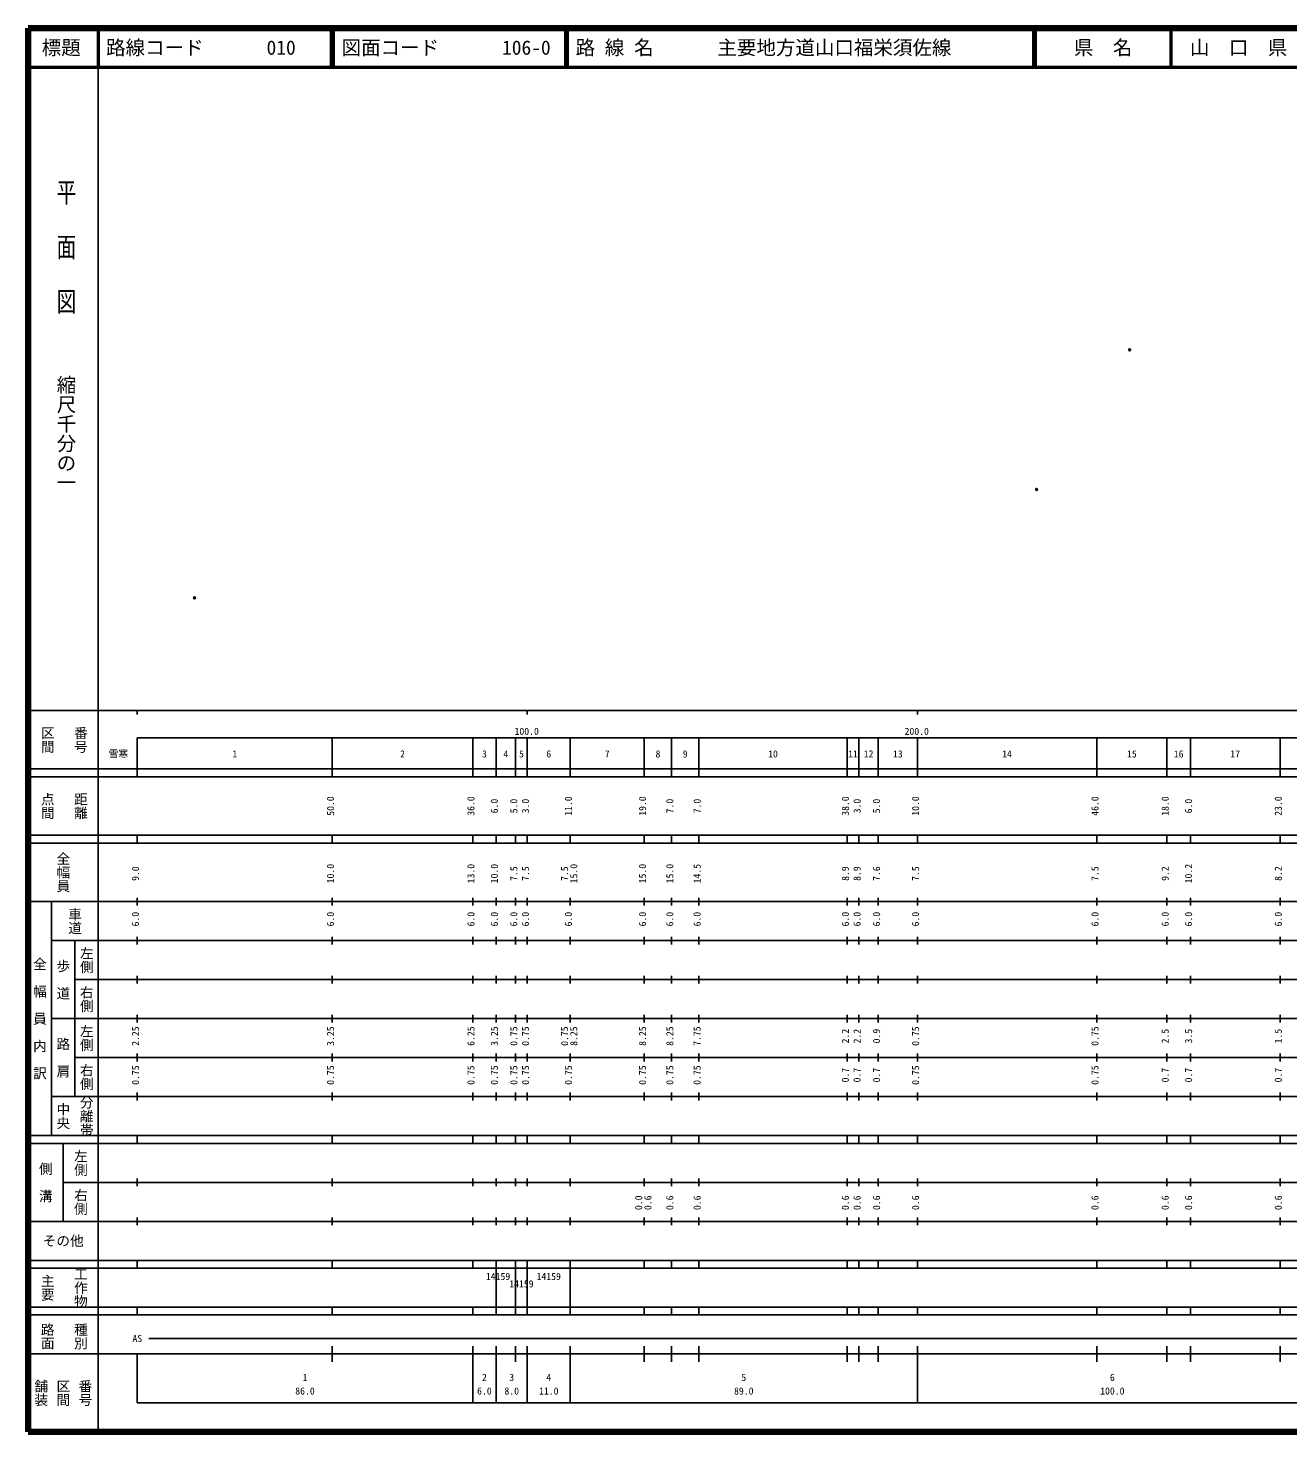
# Model space of a CAD drawing. Units: millimetres on the paper. Extents: x 40 to 680, y 20 to 380.
# Drawn here: x 40 to 363, y 20 to 380 of the extents above; entities that cross this region are included whole.
import ezdxf
from ezdxf.enums import TextEntityAlignment as Align

# ---------------------------------------------------------------- set-up
doc = ezdxf.new("R2010")
doc.units = ezdxf.units.MM
doc.header["$PDMODE"] = 32
doc.header["$PDSIZE"] = 0.5
doc.layers.add('M-OTRS', color=6, linetype='Continuous')
doc.layers.add('M-TTL-TXT', color=7, linetype='Continuous')
for name, color, linetype, lineweight in [('M-TTL', 2, 'Continuous', 140), ('M-TTL-BAND', 7, 'Continuous', 25), ('M-TTL-LINE', 7, 'Continuous', 50)]:
    doc.layers.add(name, color=color, linetype=linetype, lineweight=lineweight)
doc.styles.add('@ＭＳ ゴシック', font='')
doc.styles.add('ＭＳ ゴシック', font='')
doc.styles.get('@ＭＳ ゴシック').set_extended_font_data('@MS Gothic')
doc.styles.get('ＭＳ ゴシック').set_extended_font_data('MS Gothic')

msp = doc.modelspace()

# ---------------------------------------------------------------- linework, layer by layer
at = {"layer": 'M-OTRS'}
for p in [(322.437, 297.514), (298.59, 261.696), (82.668, 233.917)]:
    msp.add_point(p, dxfattribs=at)
at = {"layer": 'M-TTL'}
for p, q in [((40, 380), (40, 20)), ((680, 380), (40, 380)), ((40, 20), (680, 20))]:
    msp.add_line(p, q, dxfattribs=at)
at = {"layer": 'M-TTL-BAND'}
for p, q in [((58, 370), (58, 20)), ((40, 205), (579, 205)), ((68, 205), (68, 204)), ((168, 205), (168, 204)), ((268, 205), (268, 204)), ((68, 198), (579, 198)), ((68, 198), (68, 188)), ((118, 188), (118, 198)), ((154, 188), (154, 198)), ((160, 188), (160, 198)), ((165, 188), (165, 198)), ((168, 188), (168, 198)), ((179, 188), (179, 198)), ((198, 188), (198, 198)), ((205, 188), (205, 198)), ((212, 188), (212, 198)), ((250, 188), (250, 198)), ((253, 188), (253, 198)), ((258, 188), (258, 198)), ((268, 188), (268, 198)), ((314, 188), (314, 198)), ((332, 188), (332, 198)), ((338, 188), (338, 198)), ((361, 188), (361, 198)), ((40, 190), (579, 190)), ((40, 188), (579, 188)), ((40, 173), (579, 173)), ((68, 171), (68, 173)), ((118, 171), (118, 173)), ((154, 171), (154, 173)), ((160, 171), (160, 173)), ((165, 171), (165, 173)), ((168, 171), (168, 173)), ((179, 171), (179, 173)), ((198, 171), (198, 173)), ((205, 171), (205, 173)), ((212, 171), (212, 173)), ((250, 171), (250, 173)), ((253, 171), (253, 173)), ((258, 171), (258, 173)), ((268, 171), (268, 173)), ((314, 171), (314, 173)), ((332, 171), (332, 173)), ((338, 171), (338, 173)), ((361, 171), (361, 173)), ((40, 171), (579, 171)), ((40, 156), (579, 156)), ((46, 96), (46, 156)), ((68, 155), (68, 157)), ((118, 155), (118, 157)), ((154, 155), (154, 157)), ((160, 155), (160, 157)), ((165, 155), (165, 157)), ((168, 155), (168, 157)), ((179, 155), (179, 157)), ((198, 155), (198, 157)), ((205, 155), (205, 157)), ((212, 155), (212, 157)), ((250, 155), (250, 157)), ((253, 155), (253, 157)), ((258, 155), (258, 157)), ((268, 155), (268, 157)), ((314, 155), (314, 157)), ((332, 155), (332, 157)), ((338, 155), (338, 157)), ((361, 155), (361, 157)), ((46, 146), (579, 146)), ((52, 146), (52, 106)), ((68, 145), (68, 147)), ((118, 145), (118, 147)), ((154, 145), (154, 147)), ((160, 145), (160, 147)), ((165, 145), (165, 147)), ((168, 145), (168, 147)), ((179, 145), (179, 147)), ((198, 145), (198, 147)), ((205, 145), (205, 147)), ((212, 145), (212, 147)), ((250, 145), (250, 147)), ((253, 145), (253, 147)), ((258, 145), (258, 147)), ((268, 145), (268, 147)), ((314, 145), (314, 147)), ((332, 145), (332, 147)), ((338, 145), (338, 147)), ((361, 145), (361, 147)), ((68, 135), (68, 137)), ((118, 135), (118, 137)), ((154, 135), (154, 137)), ((160, 135), (160, 137)), ((165, 135), (165, 137)), ((168, 135), (168, 137)), ((179, 135), (179, 137)), ((198, 135), (198, 137)), ((205, 135), (205, 137)), ((212, 135), (212, 137)), ((250, 135), (250, 137)), ((253, 135), (253, 137)), ((258, 135), (258, 137)), ((268, 135), (268, 137)), ((314, 135), (314, 137)), ((332, 135), (332, 137)), ((338, 135), (338, 137)), ((361, 135), (361, 137)), ((52, 136), (579, 136)), ((46, 126), (579, 126)), ((68, 125), (68, 127)), ((118, 125), (118, 127)), ((154, 125), (154, 127)), ((160, 125), (160, 127)), ((165, 125), (165, 127)), ((168, 125), (168, 127)), ((179, 125), (179, 127)), ((198, 125), (198, 127)), ((205, 125), (205, 127)), ((212, 125), (212, 127)), ((250, 125), (250, 127)), ((253, 125), (253, 127)), ((258, 125), (258, 127)), ((268, 125), (268, 127)), ((314, 125), (314, 127)), ((332, 125), (332, 127)), ((338, 125), (338, 127)), ((361, 125), (361, 127)), ((52, 116), (579, 116)), ((68, 115), (68, 117)), ((118, 115), (118, 117)), ((154, 115), (154, 117)), ((160, 115), (160, 117)), ((165, 115), (165, 117)), ((168, 115), (168, 117)), ((179, 115), (179, 117)), ((198, 115), (198, 117)), ((205, 115), (205, 117)), ((212, 115), (212, 117)), ((250, 115), (250, 117)), ((253, 115), (253, 117)), ((258, 115), (258, 117)), ((268, 115), (268, 117)), ((314, 115), (314, 117)), ((332, 115), (332, 117)), ((338, 115), (338, 117)), ((361, 115), (361, 117)), ((46, 106), (579, 106)), ((68, 105), (68, 107)), ((118, 105), (118, 107)), ((154, 105), (154, 107)), ((160, 105), (160, 107)), ((165, 105), (165, 107)), ((168, 105), (168, 107)), ((179, 105), (179, 107)), ((198, 105), (198, 107)), ((205, 105), (205, 107)), ((212, 105), (212, 107)), ((250, 105), (250, 107)), ((253, 105), (253, 107)), ((258, 105), (258, 107)), ((268, 105), (268, 107)), ((314, 105), (314, 107)), ((332, 105), (332, 107)), ((338, 105), (338, 107)), ((361, 105), (361, 107)), ((40, 96), (579, 96)), ((40, 94), (579, 94)), ((49, 94), (49, 74)), ((68, 94), (68, 96)), ((118, 94), (118, 96)), ((154, 94), (154, 96)), ((160, 94), (160, 96)), ((165, 94), (165, 96)), ((168, 94), (168, 96)), ((179, 94), (179, 96)), ((198, 94), (198, 96)), ((205, 94), (205, 96)), ((212, 94), (212, 96)), ((250, 94), (250, 96)), ((253, 94), (253, 96)), ((258, 94), (258, 96)), ((268, 94), (268, 96)), ((314, 94), (314, 96)), ((332, 94), (332, 96)), ((338, 94), (338, 96)), ((361, 94), (361, 96)), ((49, 84), (579, 84)), ((68, 83), (68, 85)), ((118, 83), (118, 85)), ((154, 83), (154, 85)), ((160, 83), (160, 85)), ((165, 83), (165, 85)), ((168, 83), (168, 85)), ((179, 83), (179, 85)), ((198, 83), (198, 85)), ((205, 83), (205, 85)), ((212, 83), (212, 85)), ((250, 83), (250, 85)), ((253, 83), (253, 85)), ((258, 83), (258, 85)), ((268, 83), (268, 85)), ((314, 83), (314, 85)), ((332, 83), (332, 85)), ((338, 83), (338, 85)), ((361, 83), (361, 85)), ((40, 74), (579, 74)), ((68, 73), (68, 75)), ((118, 73), (118, 75)), ((154, 73), (154, 75)), ((160, 73), (160, 75)), ((165, 73), (165, 75)), ((168, 73), (168, 75)), ((179, 73), (179, 75)), ((198, 73), (198, 75)), ((205, 73), (205, 75)), ((212, 73), (212, 75)), ((250, 73), (250, 75)), ((253, 73), (253, 75)), ((258, 73), (258, 75)), ((268, 73), (268, 75)), ((314, 73), (314, 75)), ((332, 73), (332, 75)), ((338, 73), (338, 75)), ((361, 73), (361, 75)), ((40, 64), (579, 64)), ((40, 62), (579, 62)), ((68, 62), (68, 64)), ((118, 62), (118, 64)), ((154, 62), (154, 64)), ((160, 62), (160, 64)), ((160, 52), (160, 62)), ((165, 62), (165, 64)), ((165, 52), (165, 62)), ((165, 52), (165, 62)), ((168, 62), (168, 64)), ((168, 52), (168, 62)), ((168, 52), (168, 62)), ((179, 62), (179, 64)), ((179, 52), (179, 62)), ((198, 62), (198, 64)), ((205, 62), (205, 64)), ((212, 62), (212, 64)), ((250, 62), (250, 64)), ((253, 62), (253, 64)), ((258, 62), (258, 64)), ((268, 62), (268, 64)), ((314, 62), (314, 64)), ((332, 62), (332, 64)), ((338, 62), (338, 64)), ((361, 62), (361, 64)), ((40, 52), (579, 52)), ((68, 50), (68, 52)), ((118, 50), (118, 52)), ((154, 50), (154, 52)), ((160, 50), (160, 52)), ((165, 50), (165, 52)), ((168, 50), (168, 52)), ((179, 50), (179, 52)), ((198, 50), (198, 52)), ((205, 50), (205, 52)), ((212, 50), (212, 52)), ((250, 50), (250, 52)), ((253, 50), (253, 52)), ((258, 50), (258, 52)), ((268, 50), (268, 52)), ((314, 50), (314, 52)), ((332, 50), (332, 52)), ((338, 50), (338, 52)), ((361, 50), (361, 52)), ((40, 50), (579, 50)), ((71, 44), (565, 44)), ((40, 40), (579, 40)), ((68, 40), (68, 27.5)), ((118, 38), (118, 42)), ((154, 27.5), (154, 42)), ((160, 27.5), (160, 42)), ((165, 38), (165, 42)), ((168, 27.5), (168, 42)), ((179, 27.5), (179, 42)), ((198, 38), (198, 42)), ((205, 38), (205, 42)), ((212, 38), (212, 42)), ((250, 38), (250, 42)), ((253, 38), (253, 42)), ((258, 38), (258, 42)), ((268, 27.5), (268, 42)), ((314, 38), (314, 42)), ((332, 38), (332, 42)), ((338, 38), (338, 42)), ((361, 38), (361, 42)), ((68, 27.5), (579, 27.5))]:
    msp.add_line(p, q, dxfattribs=at)
at = {"layer": 'M-TTL-LINE'}
for p, q in [((58, 380), (58, 370)), ((117.75, 380), (117.75, 370)), ((118.25, 380), (118.25, 370)), ((177.75, 380), (177.75, 370)), ((178.25, 380), (178.25, 370)), ((297.75, 380), (297.75, 370)), ((298.25, 380), (298.25, 370)), ((333, 380), (333, 370)), ((40, 370), (680, 370))]:
    msp.add_line(p, q, dxfattribs=at)

# ---------------------------------------------------------------- texts
at = {"layer": 'M-TTL-BAND', "style": '@ＭＳ ゴシック', "width": 1.4}
msp.add_text('平  面  図', height=3.666, rotation=270, dxfattribs=at).set_placement((49.777, 306.475), align=Align.MIDDLE_RIGHT)
at = {"layer": 'M-TTL-BAND', "style": '@ＭＳ ゴシック'}
msp.add_text('縮尺千分の一', height=3.666, rotation=270, dxfattribs=at).set_placement((49.777, 261.03), align=Align.MIDDLE_RIGHT)
for s, p in [('区間', (45, 197.5)), ('番号', (53.5, 197.5)), ('点間', (45, 180.5)), ('距離', (53.5, 180.5)), ('全幅員', (49, 163.5)), ('車道', (52, 151)), ('左側', (55, 141)), ('全\u3000幅\u3000員\u3000内\u3000訳', (43, 126)), ('歩\u3000道', (49, 136)), ('右側', (55, 131)), ('左側', (55, 121)), ('路\u3000肩', (49, 116)), ('右側', (55, 111)), ('分離帯', (55, 101)), ('中央', (49, 101)), ('左側', (53.5, 89)), ('側\u3000溝', (44.5, 84)), ('右側', (53.5, 79)), ('工作物', (53.5, 57)), ('主要', (45, 57)), ('路面', (45, 44.5)), ('種別', (53.5, 44.5)), ('舗装', (43.333, 30)), ('区間', (49, 30)), ('番号', (54.667, 30))]:
    msp.add_text(s, height=2.566, rotation=270, dxfattribs=at).set_placement(p, align=Align.MIDDLE_CENTER)
at = {"layer": 'M-TTL-BAND', "style": 'ＭＳ ゴシック'}
for s, p in [('100.0', (167.844, 198.195)), ('200.0', (267.844, 198.195)), ('雪寒', (63.147, 192.405)), ('1', (93, 192.405)), ('2', (136, 192.405)), ('3', (157, 192.405)), ('4', (162.5, 192.405)), ('5', (166.5, 192.405)), ('6', (173.5, 192.405)), ('7', (188.5, 192.405)), ('8', (201.5, 192.405)), ('9', (208.5, 192.405)), ('10', (231, 192.405)), ('11', (251.5, 192.405)), ('12', (255.5, 192.405)), ('13', (263, 192.405)), ('14', (291, 192.405)), ('15', (323, 192.405)), ('16', (335, 192.405)), ('17', (349.5, 192.405)), ('AS', (68, 42.5)), ('1', (111, 32.523)), ('2', (157, 32.523)), ('3', (164, 32.523)), ('4', (173.5, 32.523)), ('5', (223.5, 32.523)), ('6', (318, 32.523)), ('86.0', (111, 29.033)), ('6.0', (157, 29.033)), ('8.0', (164, 29.033)), ('11.0', (173.5, 29.033)), ('89.0', (223.5, 29.033)), ('100.0', (318, 29.033))]:
    msp.add_text(s, height=1.833, dxfattribs=at).set_placement(p, align=Align.BOTTOM_CENTER)
for s, p in [('50.0', (119, 180.5)), ('36.0', (155, 180.5)), ('6.0', (161, 180.5)), ('5.0', (166, 180.5)), ('3.0', (169, 180.5)), ('11.0', (180, 180.5)), ('19.0', (199, 180.5)), ('7.0', (206, 180.5)), ('7.0', (213, 180.5)), ('38.0', (251, 180.5)), ('3.0', (254, 180.5)), ('5.0', (259, 180.5)), ('10.0', (269, 180.5)), ('46.0', (315, 180.5)), ('18.0', (333, 180.5)), ('6.0', (339, 180.5)), ('23.0', (362, 180.5)), ('9.0', (69, 163.174)), ('10.0', (119, 163.174)), ('13.0', (155, 163.174)), ('10.0', (161, 163.174)), ('7.5', (166, 163.174)), ('7.5', (169, 163.174)), ('7.5', (179, 163.174)), ('15.0', (181.37, 163.174)), ('15.0', (199, 163.174)), ('15.0', (206, 163.174)), ('14.5', (213, 163.174)), ('8.9', (251, 163.174)), ('8.9', (254, 163.174)), ('7.6', (259, 163.174)), ('7.5', (269, 163.174)), ('7.5', (315, 163.174)), ('9.2', (333, 163.174)), ('10.2', (339, 163.174)), ('8.2', (362, 163.174)), ('6.0', (69, 151.5)), ('6.0', (119, 151.5)), ('6.0', (155, 151.5)), ('6.0', (161, 151.5)), ('6.0', (166, 151.5)), ('6.0', (169, 151.5)), ('6.0', (180, 151.5)), ('6.0', (199, 151.5)), ('6.0', (206, 151.5)), ('6.0', (213, 151.5)), ('6.0', (251, 151.5)), ('6.0', (254, 151.5)), ('6.0', (259, 151.5)), ('6.0', (269, 151.5)), ('6.0', (315, 151.5)), ('6.0', (333, 151.5)), ('6.0', (339, 151.5)), ('6.0', (362, 151.5)), ('2.25', (69, 121.5)), ('3.25', (119, 121.5)), ('6.25', (155, 121.5)), ('3.25', (161, 121.5)), ('0.75', (166, 121.5)), ('0.75', (169, 121.5)), ('0.75', (179, 121.5)), ('8.25', (181.37, 121.5)), ('8.25', (199, 121.5)), ('8.25', (206, 121.5)), ('7.75', (213, 121.5)), ('2.2', (251, 121.5)), ('2.2', (254, 121.5)), ('0.9', (259, 121.5)), ('0.75', (269, 121.5)), ('0.75', (315, 121.5)), ('2.5', (333, 121.5)), ('3.5', (339, 121.5)), ('1.5', (362, 121.5)), ('0.75', (69, 111.5)), ('0.75', (119, 111.5)), ('0.75', (155, 111.5)), ('0.75', (161, 111.5)), ('0.75', (166, 111.5)), ('0.75', (169, 111.5)), ('0.75', (180, 111.5)), ('0.75', (199, 111.5)), ('0.75', (206, 111.5)), ('0.75', (213, 111.5)), ('0.7', (251, 111.5)), ('0.7', (254, 111.5)), ('0.7', (259, 111.5)), ('0.75', (269, 111.5)), ('0.75', (315, 111.5)), ('0.7', (333, 111.5)), ('0.7', (339, 111.5)), ('0.7', (362, 111.5)), ('0.0', (198, 78.764)), ('0.6', (200.37, 78.764)), ('0.6', (206, 78.764)), ('0.6', (213, 78.764)), ('0.6', (251, 78.764)), ('0.6', (254, 78.764)), ('0.6', (259, 78.764)), ('0.6', (269, 78.764)), ('0.6', (315, 78.764)), ('0.6', (333, 78.764)), ('0.6', (339, 78.764)), ('0.6', (362, 78.764))]:
    msp.add_text(s, height=1.833, rotation=90, dxfattribs=at).set_placement(p, align=Align.BOTTOM_CENTER)
msp.add_text('その他', height=2.566, dxfattribs=at).set_placement((49, 69), align=Align.MIDDLE_CENTER)
for p in [(157.382, 58.405), (163.375, 56.503), (170.375, 58.405)]:
    msp.add_text('14159', height=1.833, dxfattribs=at).set_placement(p, align=Align.BOTTOM_LEFT)
at = {"layer": 'M-TTL-TXT', "style": 'ＭＳ ゴシック'}
for s, p in [('標題', (48.5, 375)), ('県\u3000名', (315.625, 375)), ('山\u3000口\u3000県', (350.375, 375))]:
    msp.add_text(s, height=3.666, dxfattribs=at).set_placement(p, align=Align.MIDDLE_CENTER)
for s, p in [('路線コード', (60, 375)), ('010', (101.142, 375)), ('図面コード', (120.38, 375)), ('106-0', (161.521, 375)), ('路 線 名', (180.38, 375)), ('主要地方道山口福栄須佐線', (216.734, 375))]:
    msp.add_text(s, height=3.666, dxfattribs=at).set_placement(p, align=Align.MIDDLE_LEFT)

doc.saveas('drawing.dxf')
